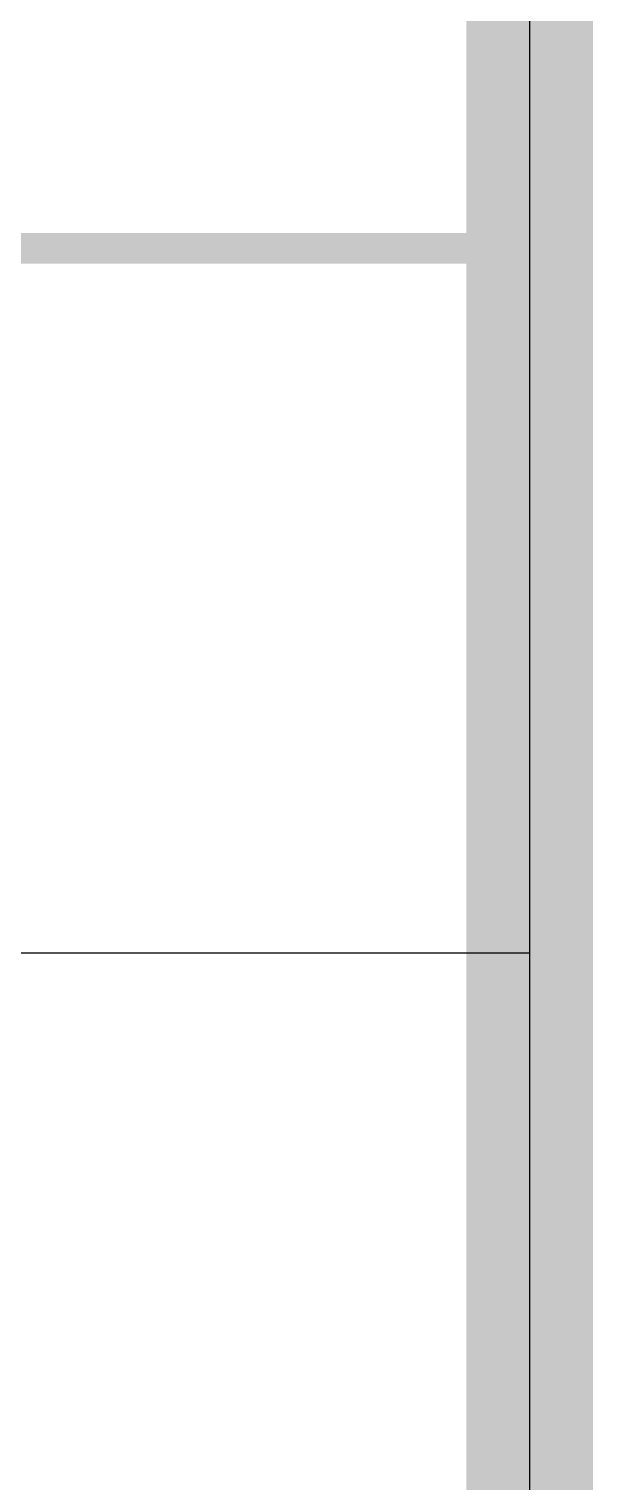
# Model space of a CAD drawing. Extents: x -6243262 to 3079315, y -2914302 to 172723.
# Drawn here: x -5670610 to -5670164, y -683887 to -682738 of the extents above; entities that cross this region are included whole.
import ezdxf

# ---------------------------------------------------------------- set-up
doc = ezdxf.new("R2010")
doc.units = 0
doc.header["$LTSCALE"] = 1000
doc.layers.add('PUB_TITLE', color=4, linetype='Continuous')

# ---------------------------------------------------------------- blocks, each defined once
blk = doc.blocks.new('TQ')
at = {"layer": 'PUB_TITLE'}
blk.add_line((1746756.1, -790954.7), (1750935.6, -790954.7), dxfattribs=at)
blk.add_lwpolyline([(1746756.1, -798756.5), (1750935.6, -798756.5), (1750935.6, -758772.5), (1746756.1, -758772.5)], close=True, dxfattribs=at)
at = {"layer": 'PUB_TITLE', "const_width": 24.4}
blk.add_lwpolyline([(1746756.1, -790397.5), (1750935.6, -790397.5)], dxfattribs=at)
at = {"layer": 'PUB_TITLE'}
blk.add_lwpolyline([(1746756.1, -790397.5), (1746756.1, -798756.5), (1750935.6, -798756.5), (1750935.6, -790397.5)], dxfattribs=at)

msp = doc.modelspace()

# ---------------------------------------------------------------- linework, layer by layer
at = {"layer": 'PUB_TITLE', "const_width": 100}
msp.add_lwpolyline([(-5727113.8, -691286.4), (-5670213.8, -691286.4), (-5670213.8, -651286.4), (-5727113.8, -651286.4)], close=True, dxfattribs=at)

# ---------------------------------------------------------------- block references
msp.add_blockref('TQ', (-7421149.4, 107486.1))

doc.saveas('drawing.dxf')
